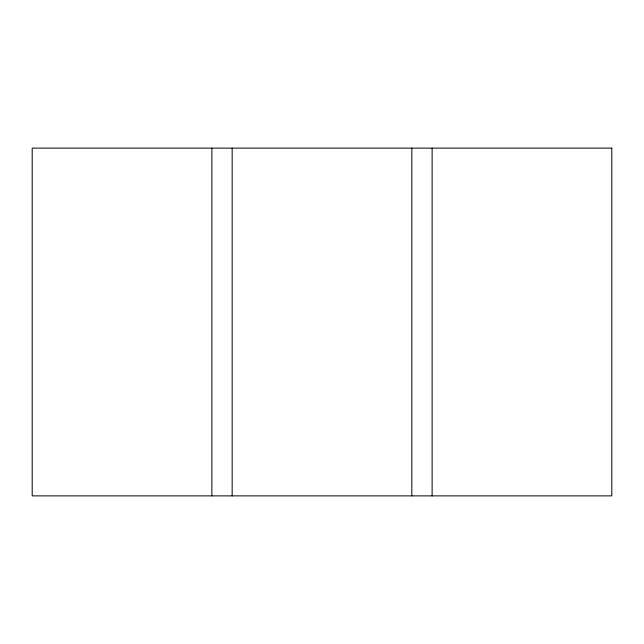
<?xml version="1.0" encoding="UTF-8"?>
<svg xmlns="http://www.w3.org/2000/svg" width="644" height="644" viewBox="0 0 644 644"><rect width="100%" height="100%" fill="white"/><g stroke="black" fill="none" stroke-linecap="round" stroke-linejoin="round"><path stroke-width="0.97" d="M432.124 148.12L432.124 495.88M411.838 148.12L411.838 495.88M232.162 148.12L232.162 495.88M211.876 148.12L211.876 495.88M611.8 148.12L32.2 148.12L32.2 495.88L611.8 495.88L611.8 148.12"/></g></svg>
